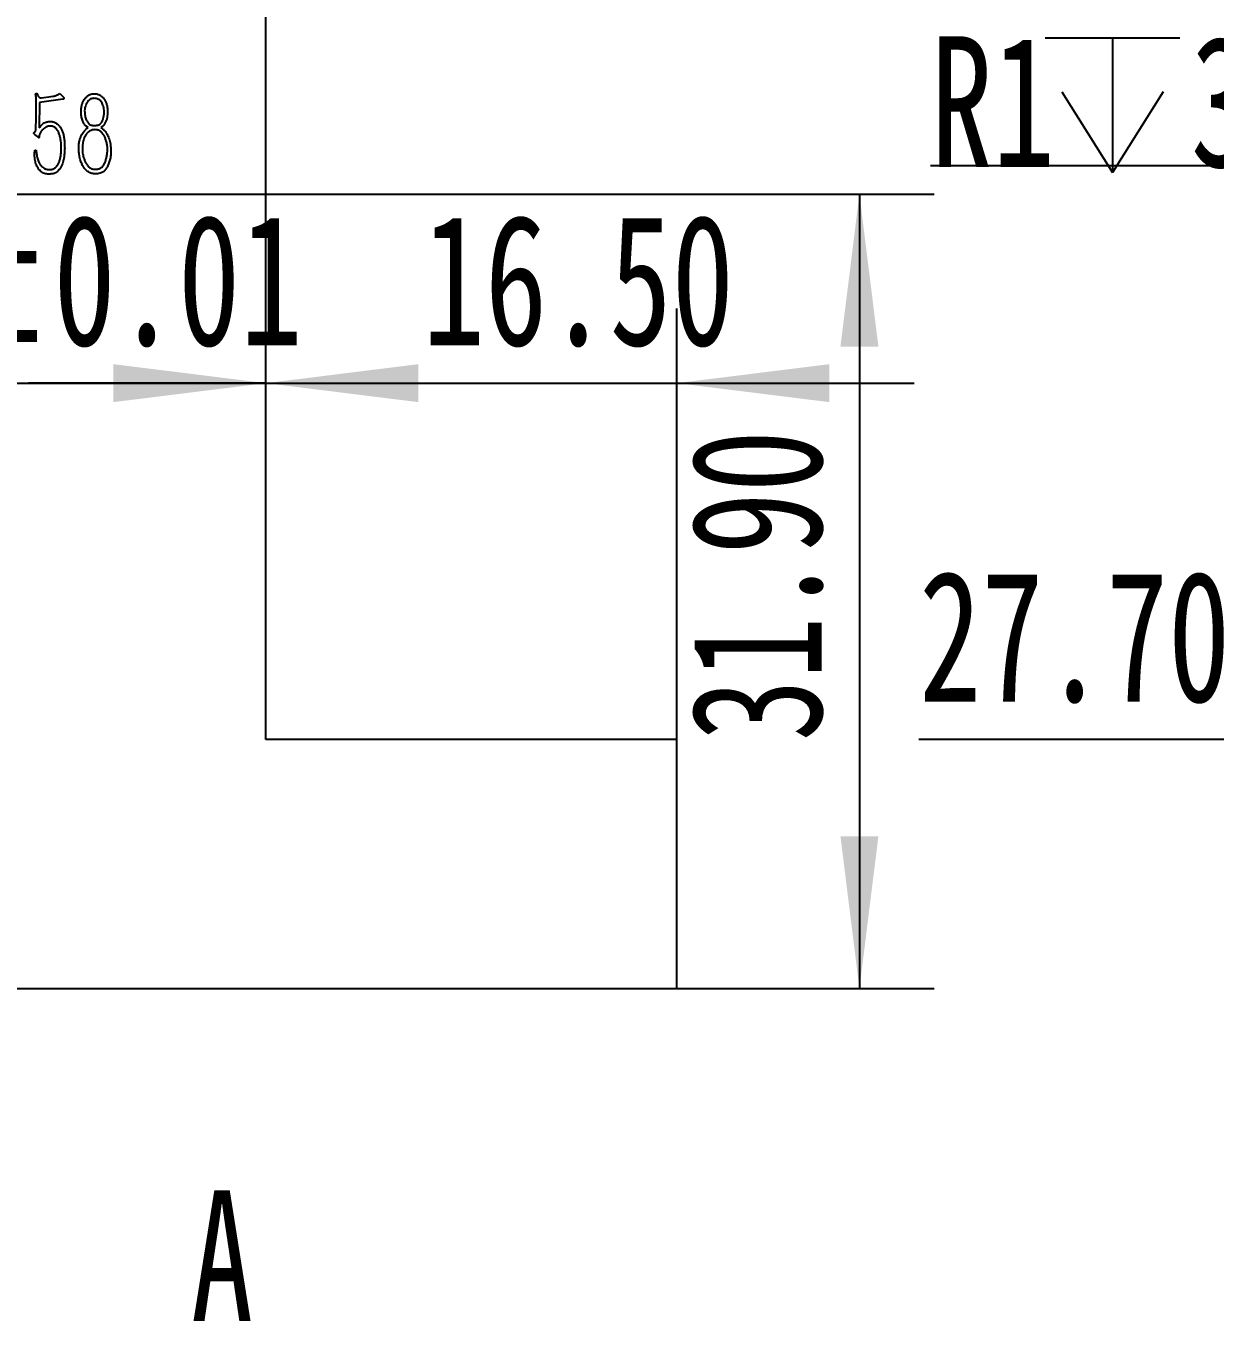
# Model space of a CAD drawing. Header units: millimetres. Extents: x 0 to 210, y 0 to 297.
# Drawn here: x 113.15 to 144.98, y 141.53 to 176.2 of the extents above; entities that cross this region are included whole.
import ezdxf

# ---------------------------------------------------------------- set-up
doc = ezdxf.new("R2010")
doc.units = ezdxf.units.MM
doc.layers.add('根据设置的颜色创建', color=7, linetype='Continuous', lineweight=25)
doc.styles.add('SLDTEXTSTYLE5', font='TXT', dxfattribs={"width": 0.7})
doc.dimstyles.new('SLDDIMSTYLE4', dxfattribs={"dimtxt": 3.5, "dimasz": 4.08, "dimexe": 0, "dimexo": 0.0625, "dimgap": 0.875, "dimtad": 2, "dimlfac": 1.5, "dimrnd": 1e-09, "dimzin": 4, "dimdsep": 46, "dimtxsty": 'SLDTEXTSTYLE5', "dimsah": 1, "dimcen": 0.09, "dimadec": 0, "dimazin": 1, "dimtol": 1, "dimtp": 0.01, "dimtm": 0.01, "dimtfac": 1, "dimtofl": 0, "dimtmove": 0, "dimatfit": 3, "dimfxl": 0, "dimfrac": 2, "dimtolj": 1, "dimarcsym": 0})
doc.dimstyles.new('SLDDIMSTYLE5', dxfattribs={"dimtxt": 3.5, "dimasz": 4.08, "dimexe": 0, "dimexo": 0.0625, "dimgap": 0.875, "dimtad": 0, "dimtih": 1, "dimtoh": 1, "dimlfac": 1.5, "dimrnd": 1e-09, "dimzin": 12, "dimdsep": 46, "dimtxsty": 'SLDTEXTSTYLE5', "dimsah": 1, "dimcen": 0, "dimadec": 0, "dimazin": 3, "dimtfac": 1, "dimtofl": 0, "dimtmove": 0, "dimatfit": 3, "dimfxl": 0, "dimfrac": 2, "dimtolj": 1, "dimtzin": 12, "dimarcsym": 0})
doc.dimstyles.new('SLDDIMSTYLE8', dxfattribs={"dimtxt": 3.5, "dimasz": 4.08, "dimexe": 0, "dimexo": 0.0625, "dimgap": 0.875, "dimtad": 2, "dimlfac": 1.5, "dimrnd": 1e-09, "dimzin": 4, "dimdsep": 46, "dimtxsty": 'SLDTEXTSTYLE5', "dimsah": 1, "dimcen": 0.09, "dimadec": 0, "dimazin": 1, "dimtfac": 1, "dimtmove": 0, "dimatfit": 0, "dimfxl": 0, "dimfrac": 2, "dimtolj": 1, "dimtzin": 12, "dimarcsym": 0})
doc.dimstyles.new('SLDDIMSTYLE9', dxfattribs={"dimtxt": 3.5, "dimasz": 4.08, "dimexe": 0, "dimexo": 0.0625, "dimgap": 0.875, "dimtad": 2, "dimlfac": 1.5, "dimrnd": 1e-09, "dimzin": 4, "dimdsep": 46, "dimtxsty": 'SLDTEXTSTYLE5', "dimsah": 1, "dimcen": 0.09, "dimadec": 0, "dimazin": 1, "dimtol": 1, "dimtp": 0.01, "dimtm": 0.01, "dimtfac": 1, "dimtmove": 0, "dimatfit": 0, "dimfxl": 0, "dimfrac": 2, "dimtolj": 1, "dimarcsym": 0})

# ---------------------------------------------------------------- blocks, each defined once
blk = doc.blocks.new('_D_5')
at = {"layer": '根据设置的颜色创建'}
for q in [(137.051, 157.102), (176.582, 157.102)]:
    blk.add_line((158.115, 157.102), q, dxfattribs=at)
for points in [[(158.115, 157.102), (162.195, 156.594), (162.195, 157.61)], [(176.582, 157.102), (172.502, 157.61), (172.502, 156.594)]]:
    blk.add_solid(points, dxfattribs=at)
at = {"layer": '根据设置的颜色创建', "char_height": 3.5, "attachment_point": 1, "style": 'SLDTEXTSTYLE5'}
for s, insert in [('±0.01', (146.029, 161.613)), ('27.70', (137.051, 161.613))]:
    blk.add_mtext(s, dxfattribs=dict(at, insert=insert))
blk = doc.blocks.new('SW_SYMBOL_HOLE_DEPTH')
at = {"layer": '根据设置的颜色创建', "color": 0}
for p, q in [((0, 875), (800, 875)), ((400, 875), (400, 75)), ((100, 555), (400, 75)), ((700, 555), (400, 75))]:
    blk.add_line(p, q, dxfattribs=at)
blk = doc.blocks.new('_D_6')
at = {"layer": '根据设置的颜色创建'}
for p, q in [((151.223, 182.046), (136.54, 182.046)), ((157.924, 170.036), (151.223, 182.046)), ((158.249, 169.454), (157.924, 170.036))]:
    blk.add_line(p, q, dxfattribs=at)
blk.add_solid([(157.924, 170.036), (156.379, 173.847), (155.492, 173.352)], dxfattribs=at)
at = {"layer": '根据设置的颜色创建', "xscale": 0.004511737089201878, "yscale": 0.004511737089201878, "zscale": 0.004511737089201878}
blk.add_blockref('SW_SYMBOL_HOLE_DEPTH', (139.608, 181.526), dxfattribs=at)
at = {"layer": '根据设置的颜色创建', "char_height": 3.5, "attachment_point": 1, "style": 'SLDTEXTSTYLE5'}
for s, insert in [('R1', (136.54, 185.517)), ('2.97', (143.506, 185.517))]:
    blk.add_mtext(s, dxfattribs=dict(at, insert=insert))
blk = doc.blocks.new('_D_7')
at = {"layer": '根据设置的颜色创建'}
for p, q in [((152.046, 172.456), (137.358, 172.456)), ((157.792, 162.104), (152.046, 172.456)), ((158.115, 161.521), (157.792, 162.104))]:
    blk.add_line(p, q, dxfattribs=at)
blk.add_solid([(157.792, 162.104), (156.256, 165.918), (155.368, 165.425)], dxfattribs=at)
at = {"layer": '根据设置的颜色创建', "xscale": 0.004511737089201878, "yscale": 0.004511737089201878, "zscale": 0.004511737089201878}
blk.add_blockref('SW_SYMBOL_HOLE_DEPTH', (140.425, 171.937), dxfattribs=at)
at = {"layer": '根据设置的颜色创建', "char_height": 3.5, "attachment_point": 1, "style": 'SLDTEXTSTYLE5'}
for s, insert in [('R1', (137.358, 175.928)), ('3.18', (144.324, 175.928))]:
    blk.add_mtext(s, dxfattribs=dict(at, insert=insert))
blk = doc.blocks.new('_D_9')
at = {"layer": '根据设置的颜色创建'}
for p, q in [((119.57, 171.699), (137.457, 171.699)), ((135.457, 171.699), (135.457, 150.432)), ((130.57, 150.432), (137.457, 150.432))]:
    blk.add_line(p, q, dxfattribs=at)
for points in [[(135.457, 171.699), (134.949, 167.619), (135.965, 167.619)], [(135.457, 150.432), (135.965, 154.512), (134.949, 154.512)]]:
    blk.add_solid(points, dxfattribs=at)
at = {"layer": '根据设置的颜色创建', "insert": (130.945, 157.053), "char_height": 3.5, "attachment_point": 1, "rotation": 90, "style": 'SLDTEXTSTYLE5'}
blk.add_mtext('31.90', dxfattribs=at)
blk = doc.blocks.new('_D_10')
at = {"layer": '根据设置的颜色创建'}
for p, q in [((101.236, 166.64), (94.886, 166.64)), ((101.236, 166.64), (119.57, 166.64)), ((119.57, 166.64), (125.92, 166.64))]:
    blk.add_line(p, q, dxfattribs=at)
for points in [[(101.236, 166.64), (97.156, 167.148), (97.156, 166.132)], [(119.57, 166.64), (123.65, 166.132), (123.65, 167.148)]]:
    blk.add_solid(points, dxfattribs=at)
at = {"layer": '根据设置的颜色创建', "char_height": 3.5, "attachment_point": 1, "style": 'SLDTEXTSTYLE5'}
for s, insert in [('±0.01', (110.552, 171.152)), ('27.50', (101.569, 171.152))]:
    blk.add_mtext(s, dxfattribs=dict(at, insert=insert))
blk = doc.blocks.new('_D_11')
at = {"layer": '根据设置的颜色创建'}
for p, q in [((130.57, 157.099), (130.57, 168.64)), ((119.57, 166.64), (113.22, 166.64)), ((119.57, 166.64), (130.57, 166.64)), ((130.57, 166.64), (136.92, 166.64))]:
    blk.add_line(p, q, dxfattribs=at)
for points in [[(119.57, 166.64), (115.49, 167.148), (115.49, 166.132)], [(130.57, 166.64), (134.65, 166.132), (134.65, 167.148)]]:
    blk.add_solid(points, dxfattribs=at)
at = {"layer": '根据设置的颜色创建', "insert": (123.766, 171.152), "char_height": 3.5, "attachment_point": 1, "style": 'SLDTEXTSTYLE5'}
blk.add_mtext('16.50', dxfattribs=at)

msp = doc.modelspace()

# ---------------------------------------------------------------- linework, layer by layer
at = {"color": 7, "linetype": 'Continuous', "lineweight": 25}
for p, q in [((119.5696, 171.6986), (119.5696, 179.572)), ((113.4079, 174.3891), (113.4418, 174.4026)), ((114.0255, 174.3722), (114.0558, 174.3926)), ((114.0558, 174.3926), (114.1532, 174.2952)), ((113.4214, 174.2852), (113.4079, 174.3891)), ((113.4984, 174.3021), (113.5188, 174.2753)), ((113.5119, 174.1545), (113.5019, 173.4728)), ((114.1363, 174.2415), (113.5119, 174.1545)), ((113.5591, 174.2817), (113.6297, 174.2852)), ((113.6297, 174.2852), (113.7605, 174.3051)), ((113.7605, 174.3051), (113.8713, 174.3185)), ((113.935, 174.3354), (113.9852, 174.3558)), ((113.4149, 173.4126), (113.4214, 173.7716)), ((113.4214, 173.7716), (113.4248, 174.0302)), ((113.3776, 173.3624), (113.4149, 173.4126)), ((114.7747, 173.4529), (114.815, 173.4862)), ((115.1978, 173.5131), (115.1576, 173.4862)), ((113.4552, 173.2416), (113.3846, 173.2983)), ((113.5119, 173.2983), (113.5054, 173.255)), ((113.5357, 173.3455), (113.5119, 173.2983)), ((113.3811, 172.7852), (113.3846, 172.8791)), ((113.3846, 172.8791), (113.4214, 172.8791)), ((101.903, 171.6986), (119.5696, 171.6986)), ((119.5696, 157.0986), (119.5696, 171.6986)), ((130.5696, 157.0986), (119.5696, 157.0986)), ((130.5696, 150.432), (130.5696, 157.0986)), ((101.2363, 150.432), (130.5696, 150.432))]:
    msp.add_line(p, q, dxfattribs=at)
for points, knots in [([(113.4418, 174.4026), (113.4466, 174.3901), (113.4547, 174.369), (113.4673, 174.3416), (113.4811, 174.3201), (113.4924, 174.3084), (113.4984, 174.3021)], [0, 0, 0, 0, 0.3450146, 0.5819011, 0.7761808, 1, 1, 1, 1]), ([(113.4248, 174.0302), (113.4248, 174.0398), (113.4248, 174.0605), (113.4248, 174.0936), (113.4249, 174.1309), (113.4247, 174.1704), (113.4252, 174.2083), (113.4239, 174.2406), (113.4233, 174.2655), (113.4219, 174.2794), (113.4214, 174.2852)], [0, 0, 0, 0, 0.1130165, 0.24357, 0.389712, 0.5514425, 0.7073274, 0.8359914, 0.9315503, 1, 1, 1, 1]), ([(113.5188, 174.2753), (113.5266, 174.2761), (113.5402, 174.2775), (113.5535, 174.2805), (113.5591, 174.2817)], [0, 0, 0, 0, 0.5771569, 1, 1, 1, 1]), ([(113.8713, 174.3185), (113.8817, 174.3202), (113.9035, 174.3237), (113.9241, 174.3314), (113.935, 174.3354)], [0, 0, 0, 0, 0.4758158, 1, 1, 1, 1]), ([(113.9852, 174.3558), (113.9904, 174.3577), (113.9994, 174.3611), (114.011, 174.3664), (114.0193, 174.3698), (114.0238, 174.3716), (114.0255, 174.3722)], [0, 0, 0, 0, 0.3800053, 0.6667093, 0.8768775, 1, 1, 1, 1]), ([(114.1532, 174.2952), (114.1568, 174.2903), (114.163, 174.2817), (114.1665, 174.2671), (114.1624, 174.2566), (114.159, 174.2471), (114.1489, 174.2415), (114.141, 174.2415), (114.1363, 174.2415)], [0, 0, 0, 0, 0.2414691, 0.4238298, 0.5688756, 0.6876768, 0.8129824, 1, 1, 1, 1]), ([(114.634, 174.0202), (114.6364, 174.0353), (114.6411, 174.0649), (114.6521, 174.1069), (114.6655, 174.1458), (114.6875, 174.1927), (114.7218, 174.2468), (114.763, 174.2953), (114.8, 174.3281), (114.8272, 174.3491), (114.8553, 174.3643), (114.8918, 174.3768), (114.9355, 174.3863), (114.9701, 174.3882), (114.9865, 174.3891)], [0, 0, 0, 0, 0.0823194, 0.1605449, 0.2332427, 0.3029983, 0.4387084, 0.5764158, 0.6433018, 0.7044207, 0.7610218, 0.814001, 0.9115092, 1, 1, 1, 1]), ([(114.9731, 174.2648), (114.9605, 174.2641), (114.9362, 174.2627), (114.9025, 174.2541), (114.8729, 174.2417), (114.8407, 174.2179), (114.8073, 174.1815), (114.773, 174.1319), (114.7462, 174.0729), (114.7283, 174.0057), (114.7183, 173.9329), (114.7224, 173.8837), (114.7245, 173.8591)], [0, 0, 0, 0, 0.07119443, 0.13657842, 0.19463853, 0.2508095, 0.36033548, 0.47107427, 0.58919306, 0.72271352, 0.86178825, 1, 1, 1, 1]), ([(115.2212, 174.0605), (115.2149, 174.0772), (115.2019, 174.1111), (115.1815, 174.152), (115.1605, 174.183), (115.1405, 174.2041), (115.1162, 174.2219), (115.0802, 174.2419), (115.0324, 174.2604), (114.9923, 174.2634), (114.9731, 174.2648)], [0, 0, 0, 0, 0.154374, 0.3139954, 0.3943128, 0.4774458, 0.5634454, 0.6539381, 0.8339505, 1, 1, 1, 1]), ([(114.9865, 174.3891), (114.9993, 174.3881), (115.0249, 174.3861), (115.0625, 174.3775), (115.0991, 174.3637), (115.1345, 174.3461), (115.1682, 174.3241), (115.1989, 174.2977), (115.2268, 174.2675), (115.2584, 174.2221), (115.2904, 174.1605), (115.3139, 174.095), (115.3248, 174.0385), (115.3315, 173.9912), (115.3345, 173.9385), (115.3352, 173.9017), (115.3356, 173.8825)], [0, 0, 0, 0, 0.0562348, 0.1120977, 0.1686367, 0.2271117, 0.285338, 0.3445885, 0.4037142, 0.4651894, 0.5867153, 0.7066327, 0.7688884, 0.8385406, 0.915708, 1, 1, 1, 1]), ([(114.9895, 173.5399), (115.0006, 173.5402), (115.0214, 173.5407), (115.0505, 173.5422), (115.0753, 173.5466), (115.0971, 173.5509), (115.1159, 173.5596), (115.1336, 173.5712), (115.1504, 173.5869), (115.1669, 173.6059), (115.1827, 173.629), (115.1955, 173.6572), (115.2082, 173.6891), (115.2228, 173.7384), (115.2358, 173.8062), (115.2432, 173.8911), (115.2413, 173.9775), (115.2278, 174.0331), (115.2212, 174.0605)], [0, 0, 0, 0, 0.0499272, 0.0932311, 0.1309474, 0.1631056, 0.1924493, 0.2236442, 0.2579154, 0.2954029, 0.3367203, 0.383027, 0.4342053, 0.490995, 0.6139923, 0.7433349, 0.873788, 1, 1, 1, 1]), ([(114.815, 173.4862), (114.8061, 173.492), (114.7881, 173.5037), (114.7605, 173.5211), (114.7344, 173.5433), (114.7111, 173.5729), (114.6898, 173.6104), (114.6704, 173.6553), (114.6523, 173.7045), (114.6375, 173.7578), (114.6284, 173.8179), (114.6266, 173.8848), (114.6274, 173.9536), (114.6319, 173.9988), (114.634, 174.0202)], [0, 0, 0, 0, 0.05342923, 0.10731455, 0.16324015, 0.22405522, 0.29511602, 0.37874414, 0.46883274, 0.55745552, 0.65574156, 0.77208792, 0.89250477, 1, 1, 1, 1]), ([(114.7245, 173.8591), (114.7266, 173.8383), (114.7306, 173.7985), (114.7428, 173.7421), (114.7606, 173.6922), (114.7834, 173.6499), (114.8079, 173.6151), (114.8303, 173.5866), (114.8522, 173.5665), (114.8734, 173.5524), (114.8969, 173.5455), (114.9234, 173.5414), (114.9548, 173.5387), (114.9774, 173.5395), (114.9895, 173.5399)], [0, 0, 0, 0, 0.1332159, 0.2556765, 0.367143, 0.4703425, 0.5616247, 0.6383085, 0.7012298, 0.751142, 0.7989926, 0.8558767, 0.9227488, 1, 1, 1, 1]), ([(115.3356, 173.8825), (115.334, 173.8616), (115.3308, 173.8201), (115.326, 173.768), (115.3174, 173.7255), (115.3066, 173.6911), (115.2923, 173.6538), (115.2738, 173.6159), (115.255, 173.5797), (115.2347, 173.5508), (115.2176, 173.5274), (115.2039, 173.5175), (115.1978, 173.5131)], [0, 0, 0, 0, 0.15507922, 0.30818506, 0.3871101, 0.47560225, 0.57426141, 0.68292608, 0.78779804, 0.87525496, 0.94500673, 1, 1, 1, 1]), ([(113.3846, 173.2983), (113.3785, 173.3038), (113.3691, 173.3123), (113.3588, 173.3285), (113.3665, 173.3456), (113.3733, 173.3559), (113.3776, 173.3624)], [0, 0, 0, 0, 0.3257791, 0.5057076, 0.6884222, 1, 1, 1, 1]), ([(113.5019, 173.4728), (113.5146, 173.4882), (113.5381, 173.5168), (113.5729, 173.5576), (113.6134, 173.5923), (113.655, 173.6147), (113.6939, 173.6305), (113.7285, 173.6386), (113.7666, 173.6437), (113.7933, 173.6441), (113.8072, 173.6443)], [0, 0, 0, 0, 0.1636797, 0.3019289, 0.4385332, 0.596935, 0.6857995, 0.7821362, 0.8860532, 1, 1, 1, 1]), ([(113.8072, 173.5235), (113.7952, 173.5231), (113.772, 173.5224), (113.7383, 173.5165), (113.7071, 173.5058), (113.6696, 173.4874), (113.6281, 173.4604), (113.5882, 173.4227), (113.5562, 173.3855), (113.5422, 173.3582), (113.5357, 173.3455)], [0, 0, 0, 0, 0.10504, 0.2041881, 0.2995398, 0.3933548, 0.571119, 0.7319181, 0.874788, 1, 1, 1, 1]), ([(113.8072, 173.6443), (113.821, 173.6434), (113.847, 173.6417), (113.8834, 173.6354), (113.915, 173.6262), (113.9513, 173.6081), (113.993, 173.5754), (114.0326, 173.5365), (114.0635, 173.4985), (114.0862, 173.4657), (114.1058, 173.4286), (114.1238, 173.3883), (114.1392, 173.344), (114.1527, 173.2957), (114.1633, 173.243), (114.1756, 173.1656), (114.1841, 173.0605), (114.1857, 172.9743), (114.1865, 172.9294)], [0, 0, 0, 0, 0.0461089, 0.0871548, 0.1230511, 0.1557301, 0.2218271, 0.2989394, 0.341043, 0.3852623, 0.4318275, 0.4808952, 0.532543, 0.58828, 0.6482081, 0.7120962, 0.849919, 1, 1, 1, 1]), ([(114.0961, 172.9831), (114.0949, 173.0045), (114.0928, 173.0453), (114.0865, 173.1036), (114.0799, 173.1561), (114.0688, 173.2176), (114.0496, 173.2875), (114.0244, 173.3529), (113.999, 173.3998), (113.9783, 173.431), (113.9546, 173.4577), (113.9288, 173.4802), (113.9008, 173.4982), (113.8712, 173.5119), (113.8398, 173.5206), (113.8182, 173.5225), (113.8072, 173.5235)], [0, 0, 0, 0, 0.0959679, 0.1832973, 0.2626869, 0.3328846, 0.4629342, 0.586889, 0.6460294, 0.7016334, 0.7542313, 0.805292, 0.8547234, 0.9029008, 0.9506356, 1, 1, 1, 1]), ([(114.5634, 172.9294), (114.5636, 172.9498), (114.5641, 172.9891), (114.5692, 173.0457), (114.5769, 173.0976), (114.588, 173.1447), (114.6012, 173.1875), (114.6147, 173.2269), (114.6303, 173.2623), (114.6516, 173.3033), (114.6782, 173.3479), (114.7137, 173.3907), (114.7462, 173.4239), (114.7659, 173.444), (114.7747, 173.4529)], [0, 0, 0, 0, 0.1049515, 0.2025681, 0.2923249, 0.3746746, 0.4513128, 0.5228081, 0.588893, 0.6503156, 0.7606281, 0.8552161, 0.9354581, 1, 1, 1, 1]), ([(115.0029, 173.4261), (114.9876, 173.4254), (114.9572, 173.424), (114.9127, 173.4134), (114.8706, 173.3954), (114.8308, 173.3712), (114.7942, 173.3395), (114.7617, 173.3006), (114.7331, 173.2548), (114.7098, 173.2021), (114.6905, 173.1438), (114.6755, 173.0808), (114.6665, 173.0131), (114.6616, 172.9427), (114.6613, 172.8719), (114.6669, 172.8036), (114.6768, 172.7389), (114.6885, 172.6979), (114.6942, 172.6778)], [0, 0, 0, 0, 0.049544, 0.0986467, 0.1470158, 0.1973909, 0.2491688, 0.3032777, 0.3609364, 0.4234191, 0.489643, 0.559715, 0.6329204, 0.7104303, 0.788291, 0.8620926, 0.9322736, 1, 1, 1, 1]), ([(115.3321, 172.8926), (115.3312, 172.9146), (115.3294, 172.957), (115.323, 173.018), (115.3133, 173.0737), (115.2998, 173.1244), (115.2834, 173.1699), (115.2675, 173.2119), (115.2494, 173.2493), (115.2305, 173.283), (115.2101, 173.3132), (115.1873, 173.3399), (115.1627, 173.3636), (115.1359, 173.3843), (115.1072, 173.4023), (115.0747, 173.4144), (115.0398, 173.4232), (115.0154, 173.4251), (115.0029, 173.4261)], [0, 0, 0, 0, 0.0961968, 0.1848145, 0.26699, 0.3425025, 0.4128576, 0.4780436, 0.5381323, 0.593767, 0.6462558, 0.6964741, 0.7465363, 0.7949348, 0.8438639, 0.8934917, 0.9455213, 1, 1, 1, 1]), ([(115.1576, 173.4862), (115.168, 173.4771), (115.1877, 173.46), (115.2153, 173.4356), (115.2386, 173.4135), (115.2642, 173.3867), (115.2922, 173.3521), (115.3224, 173.306), (115.3493, 173.2521), (115.3742, 173.1905), (115.3953, 173.1189), (115.4104, 173.0382), (115.4204, 172.9515), (115.4259, 172.8612), (115.4233, 172.767), (115.414, 172.7036), (115.4092, 172.6708)], [0, 0, 0, 0, 0.04634653, 0.08716853, 0.12322887, 0.15380459, 0.21092863, 0.27179818, 0.33772518, 0.41182029, 0.49388452, 0.58702875, 0.68580738, 0.78571442, 0.88940026, 1, 1, 1, 1]), ([(113.5054, 173.255), (113.505, 173.2491), (113.5043, 173.2387), (113.5022, 173.2247), (113.5004, 173.2164), (113.5001, 173.2084), (113.4921, 173.2095), (113.4845, 173.2161), (113.4712, 173.2271), (113.4611, 173.2363), (113.4552, 173.2416)], [0, 0, 0, 0, 0.1767225, 0.3102481, 0.4043476, 0.4554216, 0.4945576, 0.5977545, 0.76437, 1, 1, 1, 1]), ([(113.7972, 172.2378), (113.7745, 172.2374), (113.7324, 172.2366), (113.6719, 172.2439), (113.6171, 172.2636), (113.5652, 172.2944), (113.5159, 172.3366), (113.474, 172.3893), (113.4402, 172.4457), (113.4169, 172.5051), (113.401, 172.5685), (113.3886, 172.6381), (113.38, 172.7116), (113.3808, 172.7611), (113.3811, 172.7852)], [0, 0, 0, 0, 0.086539, 0.1605046, 0.2308257, 0.306984, 0.3894046, 0.4765134, 0.5623116, 0.6391401, 0.7188087, 0.8112377, 0.9084079, 1, 1, 1, 1]), ([(113.4214, 172.8791), (113.4226, 172.8604), (113.4251, 172.8233), (113.433, 172.7679), (113.4434, 172.7114), (113.458, 172.6547), (113.4744, 172.6004), (113.4944, 172.5513), (113.5202, 172.5055), (113.5537, 172.461), (113.5951, 172.4187), (113.6371, 172.3901), (113.6754, 172.3736), (113.7081, 172.3645), (113.7447, 172.3599), (113.7704, 172.359), (113.7838, 172.3586)], [0, 0, 0, 0, 0.0798299, 0.158012, 0.2375681, 0.3239934, 0.4066286, 0.4782975, 0.5486147, 0.6296011, 0.7142552, 0.7990234, 0.8435015, 0.8909991, 0.9428879, 1, 1, 1, 1]), ([(113.7838, 172.3586), (113.7996, 172.3587), (113.8316, 172.3588), (113.8719, 172.3682), (113.9035, 172.3833), (113.9279, 172.4006), (113.9529, 172.4235), (113.9782, 172.4511), (114.0015, 172.4831), (114.0228, 172.5174), (114.0397, 172.5545), (114.0575, 172.608), (114.0741, 172.6805), (114.0893, 172.7737), (114.0972, 172.8757), (114.0965, 172.9464), (114.0961, 172.9831)], [0, 0, 0, 0, 0.0606592, 0.1230157, 0.1569713, 0.1950192, 0.2379331, 0.2871548, 0.3387029, 0.3902351, 0.4421881, 0.4954486, 0.6070102, 0.7278328, 0.8590109, 1, 1, 1, 1]), ([(114.1865, 172.9294), (114.1857, 172.9093), (114.1842, 172.8705), (114.1816, 172.8143), (114.1767, 172.7621), (114.1708, 172.6992), (114.1586, 172.6274), (114.1397, 172.5476), (114.1131, 172.4741), (114.0778, 172.4079), (114.0376, 172.3503), (113.9952, 172.3036), (113.9505, 172.2705), (113.9033, 172.2491), (113.8518, 172.2397), (113.8162, 172.2384), (113.7972, 172.2378)], [0, 0, 0, 0, 0.0681003, 0.1317335, 0.1909949, 0.2458303, 0.3461354, 0.4376507, 0.5239372, 0.6104707, 0.6915968, 0.7616202, 0.8235943, 0.8789777, 0.9357733, 1, 1, 1, 1]), ([(115.0099, 172.2412), (114.9933, 172.2419), (114.9606, 172.2433), (114.9124, 172.2536), (114.8665, 172.2707), (114.8226, 172.294), (114.7821, 172.3238), (114.7439, 172.3573), (114.7105, 172.397), (114.68, 172.4408), (114.6534, 172.4899), (114.6293, 172.543), (114.6097, 172.6011), (114.5929, 172.6629), (114.5796, 172.7275), (114.5702, 172.7939), (114.5647, 172.8613), (114.5639, 172.9066), (114.5634, 172.9294)], [0, 0, 0, 0, 0.0547459, 0.1077648, 0.1613294, 0.2158132, 0.2709824, 0.3266762, 0.3828314, 0.4413073, 0.5024145, 0.5664601, 0.6334709, 0.7042165, 0.7772623, 0.8506341, 0.9251493, 1, 1, 1, 1]), ([(114.6942, 172.6778), (114.7021, 172.653), (114.7184, 172.6023), (114.7492, 172.5432), (114.7768, 172.4989), (114.7966, 172.4689), (114.8169, 172.444), (114.8419, 172.4162), (114.8767, 172.39), (114.9233, 172.3719), (114.9706, 172.3648), (115.0014, 172.3653), (115.0164, 172.3655)], [0, 0, 0, 0, 0.159585, 0.32610118, 0.40740976, 0.47992487, 0.54649466, 0.60480178, 0.7087718, 0.81059445, 0.90843633, 1, 1, 1, 1]), ([(115.4092, 172.6708), (115.4006, 172.6343), (115.384, 172.5632), (115.3511, 172.4797), (115.3209, 172.4205), (115.2983, 172.3824), (115.2745, 172.3506), (115.2413, 172.3176), (115.196, 172.2852), (115.1366, 172.2579), (115.0737, 172.2417), (115.031, 172.2414), (115.0099, 172.2412)], [0, 0, 0, 0, 0.17441684, 0.33915638, 0.41533552, 0.48380619, 0.54485099, 0.59935093, 0.70095496, 0.80199615, 0.90200614, 1, 1, 1, 1]), ([(115.0164, 172.3655), (115.028, 172.3659), (115.0513, 172.3666), (115.0857, 172.3734), (115.1191, 172.384), (115.1521, 172.398), (115.1832, 172.4194), (115.211, 172.4489), (115.2361, 172.4861), (115.2645, 172.5448), (115.2922, 172.6214), (115.3169, 172.7127), (115.3292, 172.8027), (115.3311, 172.8625), (115.3321, 172.8926)], [0, 0, 0, 0, 0.0509447, 0.1019618, 0.152979, 0.2046951, 0.2585073, 0.3170873, 0.3813777, 0.45449, 0.602548, 0.7377202, 0.8683237, 1, 1, 1, 1])]:
    msp.add_open_spline(points, degree=3, knots=knots, dxfattribs=at)

# ---------------------------------------------------------------- texts
at = {"color": 7, "linetype": 'Continuous', "insert": (117.5647, 145.0327), "char_height": 3.5, "attachment_point": 1, "style": 'SLDTEXTSTYLE5'}
msp.add_mtext('A', dxfattribs=at)

# ---------------------------------------------------------------- dimensions: what is measured, and where the dimension line sits
at = {"layer": '根据设置的颜色创建'}
for center, mpoint, text, picture, middle in [((158.2487, 169.4542), (157.9239, 170.0364), '<>{\\fGDT;x}2.97', '_D_6', (143.0879, 183.6906)), ((158.1154, 161.5209), (157.7918, 162.1038), '<>{\\fGDT;x}3.18', '_D_7', (143.9081, 174.1014))]:
    dim = msp.add_radius_dim(center=center, mpoint=mpoint, text=text, dimstyle='SLDDIMSTYLE5', dxfattribs=at)
    dim.commit()
    dim.dimension.update_dxf_attribs({"geometry": picture, "text_midpoint": middle, "dimtype": 164})
for base, p1, p2, angle, dimstyle, picture, middle in [((135.4571, 150.432), (119.5696, 171.6986), (130.5696, 150.432), 90, 'SLDDIMSTYLE8', '_D_9', (135.4571, 160.8887)), ((119.5696, 166.64), (101.2363, 171.032), (119.5696, 157.0986), 0, 'SLDDIMSTYLE9', '_D_10', (110.7709, 166.64)), ((130.5696, 166.64), (119.5696, 157.0986), (130.5696, 157.0986), 0, 'SLDDIMSTYLE8', '_D_11', (127.6015, 166.64))]:
    dim = msp.add_linear_dim(base=base, p1=p1, p2=p2, angle=angle, dimstyle=dimstyle, dxfattribs=at)
    dim.commit()
    dim.dimension.update_dxf_attribs({"geometry": picture, "text_midpoint": middle, "dimtype": 160})
dim = msp.add_linear_dim(base=(176.582, 157.1017), p1=(158.1154, 160.8542), p2=(176.582, 154.8542), dimstyle='SLDDIMSTYLE4', dxfattribs=at)
dim.commit()
dim.dimension.update_dxf_attribs({"geometry": '_D_5', "text_midpoint": (146.2504, 157.1017), "dimtype": 160})

doc.saveas('drawing.dxf')
